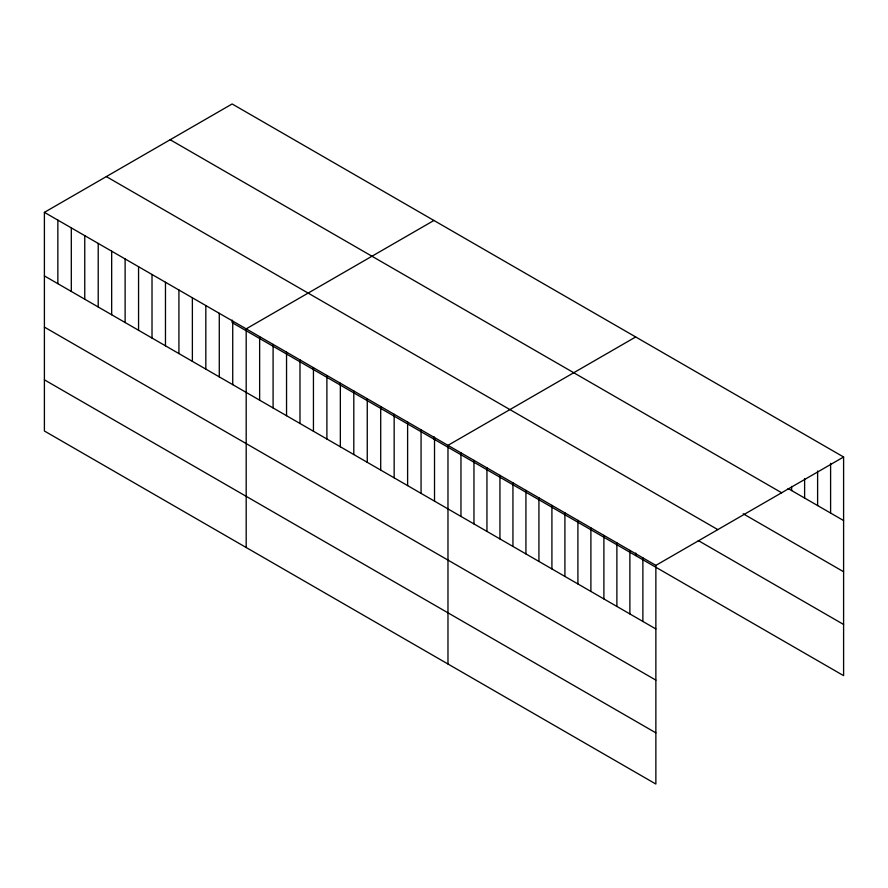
<?xml version="1.0" encoding="UTF-8"?>
<svg xmlns="http://www.w3.org/2000/svg" width="888" height="888" viewBox="0 0 888 888"><rect width="100%" height="100%" fill="white"/><g stroke="black" fill="none" stroke-linecap="round" stroke-linejoin="round"><path stroke-width="1.33" d="M44.4 212.354L655.866 565.379L655.866 784.037L44.4 431.002L44.4 212.354L232.134 103.963L843.6 456.998L843.6 675.646L232.134 322.622L232.134 320.057M433.921 220.468L246.187 328.849L246.187 547.508M635.697 336.963L447.974 445.354L447.974 664.002M655.866 565.379L843.6 456.998M788.078 488.511L843.6 520.557M170.185 139.738L781.651 492.762M743.189 513.775L843.6 571.739M106.349 176.59L717.815 529.614M698.312 540.581L843.6 624.464M44.4 275.913L655.866 628.948M44.4 327.095L655.866 680.119M44.4 379.831L655.866 732.855M830.602 463.314L830.602 513.064M817.615 471.006L817.615 505.561M804.617 478.71L804.617 498.057M791.63 486.413L791.63 490.553M642.879 557.875L642.879 621.445M635.697 553.058L635.697 555.622M629.881 550.382L629.881 613.941M616.883 542.879L616.883 606.437M603.895 535.375L603.895 598.934M590.897 527.872L590.897 591.441M577.91 520.368L577.91 583.938M564.912 512.864L564.912 576.434M551.914 505.372L551.914 568.931M538.927 497.868L538.927 561.427M525.929 490.365L525.929 553.923M512.942 482.861L512.942 546.431M499.944 475.358L499.944 538.927M486.946 467.854L486.946 531.424M473.959 460.35L473.959 523.92M460.961 452.858L460.961 516.416M434.521 437.584L434.521 501.154M433.921 436.563L433.921 439.116M421.067 429.814L421.067 493.384M407.614 422.055L407.614 485.614M394.161 414.285L394.161 477.855M380.708 406.515L380.708 470.085M367.255 398.756L367.255 462.315M353.801 390.986L353.801 454.545M340.348 383.216L340.348 446.786M326.895 375.458L326.895 439.016M313.442 367.688L313.442 431.246M299.989 359.918L299.989 423.487M286.546 352.148L286.546 415.717M273.093 344.389L273.093 407.947M259.64 336.619L259.64 400.188M232.734 321.09L232.734 384.648M219.281 313.32L219.281 376.889M205.827 305.55L205.827 369.119M192.374 297.791L192.374 361.349M178.921 290.021L178.921 353.579M165.468 282.251L165.468 345.821M152.014 274.481L152.014 338.051M138.561 266.722L138.561 330.281M125.119 258.952L125.119 322.522M111.666 251.182L111.666 314.752M98.213 243.423L98.213 306.982M84.76 235.653L84.76 299.223M71.306 227.883L71.306 291.453M57.853 220.124L57.853 283.683"/></g></svg>
